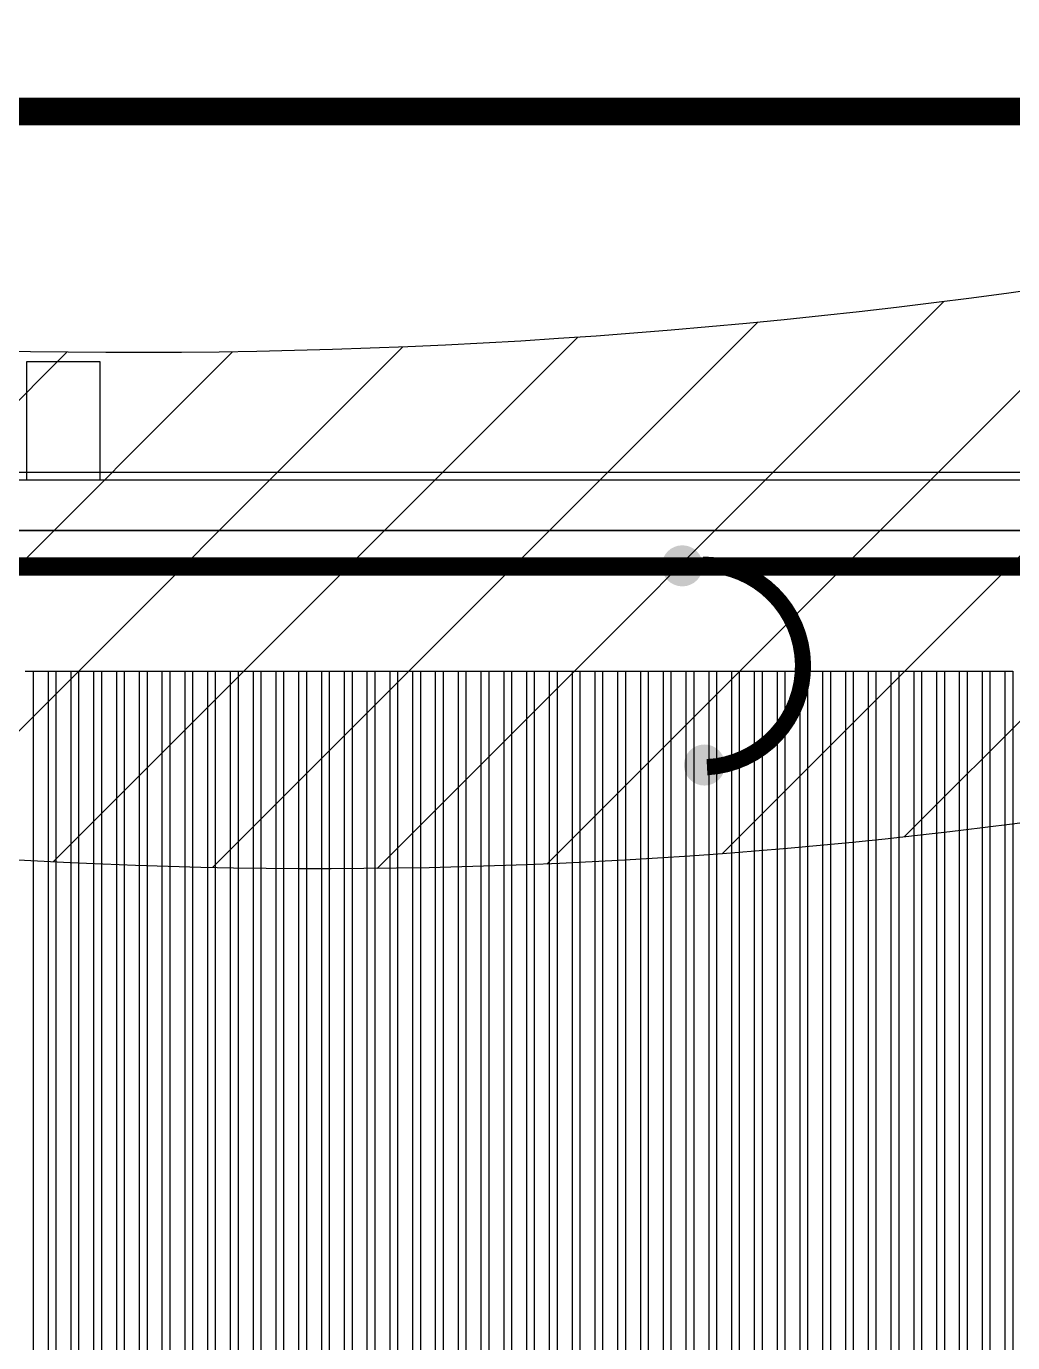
# Model space of a CAD drawing. Header units: millimetres. Extents: x -107267 to 109426, y -98906 to 83910.
# Drawn here: x 18335 to 21015, y -2206 to 1370 of the extents above; entities that cross this region are included whole.
import ezdxf

# ---------------------------------------------------------------- set-up
doc = ezdxf.new("R2010")
doc.units = ezdxf.units.MM
for name, pattern in [('ACAD_ISO10W100', [18, 12, -3, 0, -3]), ('ACAD_ISO12W100', [21, 12, -3, 0, -3, 0, -3]), ('HIDDEN2', [0.1875, 0.125, -0.0625])]:
    doc.linetypes.add(name, pattern=pattern)
for name, color, linetype in [('00 - ZONA DE PROTEÇÃO', 4, 'Continuous'), ('00 - Zona de proteção 2d', 4, 'Continuous'), ('Front View-MISC', 7, 'Continuous'), ('Top (Plan) View-MISC', 7, 'Continuous')]:
    doc.layers.add(name, color=color, linetype=linetype)
for name, color, linetype, lineweight in [('000-M3G-MALHA NOVA', 5, 'ACAD_ISO10W100', 0), ('00_m3g_spda_ater_cabo50', 1, 'Continuous', 9), ('00_SPDA_captacao_novo', 5, 'Continuous', 9)]:
    doc.layers.add(name, color=color, linetype=linetype, lineweight=lineweight)

# ---------------------------------------------------------------- blocks, each defined once
blk = doc.blocks.new('*U331')
at = {"layer": 'Top (Plan) View-MISC', "color": 0, "linetype": 'ByBlock', "lineweight": -2}
for p, q in [((18535.2, 458.1), (18335.2, 458.1)), ((18335.2, 458.1), (18335.2, 138.1)), ((18535.2, 138.1), (18535.2, 458.1))]:
    blk.add_line(p, q, dxfattribs=at)
blk = doc.blocks.new('*U481')
at = {"layer": 'Top (Plan) View-MISC', "color": 0, "linetype": 'ByBlock', "lineweight": -2}
for p, q in [((18353.2, -381.9), (18393.9, -381.9)), ((18415.1, -381.9), (18455.7, -381.9)), ((18477, -381.9), (18517.6, -381.9)), ((18538.9, -381.9), (18579.5, -381.9)), ((18600.8, -381.9), (18641.4, -381.9)), ((18662.7, -381.9), (18703.3, -381.9)), ((18724.6, -381.9), (18765.2, -381.9)), ((18786.5, -381.9), (18827.1, -381.9)), ((18848.3, -381.9), (18889, -381.9)), ((18910.2, -381.9), (18950.9, -381.9)), ((18972.1, -381.9), (19012.8, -381.9)), ((19034, -381.9), (19074.7, -381.9)), ((19095.9, -381.9), (19136.6, -381.9)), ((19157.8, -381.9), (19198.5, -381.9)), ((19219.7, -381.9), (19260.4, -381.9)), ((19281.6, -381.9), (19322.3, -381.9)), ((19343.5, -381.9), (19384.2, -381.9)), ((19405.4, -381.9), (19446.1, -381.9)), ((19467.3, -381.9), (19508, -381.9)), ((19529.2, -381.9), (19569.9, -381.9)), ((19591.1, -381.9), (19631.8, -381.9)), ((19653, -381.9), (19693.7, -381.9)), ((19714.9, -381.9), (19755.6, -381.9)), ((19776.8, -381.9), (19817.5, -381.9)), ((19838.7, -381.9), (19879.4, -381.9)), ((19900.6, -381.9), (19941.3, -381.9)), ((19962.5, -381.9), (20003.2, -381.9)), ((20024.4, -381.9), (20065.1, -381.9)), ((20086.3, -381.9), (20127, -381.9)), ((20148.2, -381.9), (20188.9, -381.9)), ((20210.1, -381.9), (20250.8, -381.9)), ((20272, -381.9), (20312.7, -381.9)), ((20333.9, -381.9), (20374.6, -381.9)), ((20395.8, -381.9), (20436.5, -381.9)), ((20457.7, -381.9), (20498.4, -381.9)), ((20519.6, -381.9), (20560.3, -381.9)), ((20581.5, -381.9), (20622.2, -381.9)), ((20643.4, -381.9), (20684.1, -381.9)), ((20705.3, -381.9), (20746, -381.9)), ((20767.2, -381.9), (20807.9, -381.9)), ((20829.1, -381.9), (20869.8, -381.9)), ((20891, -381.9), (20931.7, -381.9)), ((20952.9, -381.9), (20993.6, -381.9))]:
    blk.add_line(p, q, dxfattribs=at)
blk = doc.blocks.new('*U482')
at = {"layer": 'Top (Plan) View-MISC', "color": 0, "linetype": 'ByBlock', "lineweight": -2}
for p, q in [((-21187.7, 138.1), (23428.9, 138.1)), ((18353.2, -381.9), (18393.9, -381.9)), ((18415.1, -381.9), (18455.7, -381.9)), ((18477, -381.9), (18517.6, -381.9)), ((18538.9, -381.9), (18579.5, -381.9)), ((18600.8, -381.9), (18641.4, -381.9)), ((18662.7, -381.9), (18703.3, -381.9)), ((18724.6, -381.9), (18765.2, -381.9)), ((18786.5, -381.9), (18827.1, -381.9)), ((18848.3, -381.9), (18889, -381.9)), ((18910.2, -381.9), (18950.9, -381.9)), ((18972.1, -381.9), (19012.8, -381.9)), ((19034, -381.9), (19074.7, -381.9)), ((19095.9, -381.9), (19136.6, -381.9)), ((19157.8, -381.9), (19198.5, -381.9)), ((19219.7, -381.9), (19260.4, -381.9)), ((19281.6, -381.9), (19322.3, -381.9)), ((19343.5, -381.9), (19384.2, -381.9)), ((19405.4, -381.9), (19446.1, -381.9)), ((19467.3, -381.9), (19508, -381.9)), ((19529.2, -381.9), (19569.9, -381.9)), ((19591.1, -381.9), (19631.8, -381.9)), ((19653, -381.9), (19693.7, -381.9)), ((19714.9, -381.9), (19755.6, -381.9)), ((19776.8, -381.9), (19817.5, -381.9)), ((19838.7, -381.9), (19879.4, -381.9)), ((19900.6, -381.9), (19941.3, -381.9)), ((19962.5, -381.9), (20003.2, -381.9)), ((20024.4, -381.9), (20065.1, -381.9)), ((20086.3, -381.9), (20127, -381.9)), ((20148.2, -381.9), (20188.9, -381.9)), ((20210.1, -381.9), (20250.8, -381.9)), ((20272, -381.9), (20312.7, -381.9)), ((20333.9, -381.9), (20374.6, -381.9)), ((20395.8, -381.9), (20436.5, -381.9)), ((20457.7, -381.9), (20498.4, -381.9)), ((20519.6, -381.9), (20560.3, -381.9)), ((20581.5, -381.9), (20622.2, -381.9)), ((20643.4, -381.9), (20684.1, -381.9)), ((20705.3, -381.9), (20746, -381.9)), ((20767.2, -381.9), (20807.9, -381.9)), ((20829.1, -381.9), (20869.8, -381.9)), ((20891, -381.9), (20931.7, -381.9)), ((20952.9, -381.9), (20993.6, -381.9))]:
    blk.add_line(p, q, dxfattribs=at)
blk = doc.blocks.new('*U523')
at = {"layer": 'Top (Plan) View-MISC', "color": 0, "linetype": 'ByBlock', "lineweight": -2}
for p, q in [((20993.6, -381.9), (20993.6, -7621.9)), ((20993.6, -381.9), (21014.8, -381.9)), ((21014.8, -381.9), (21014.8, -7621.9))]:
    blk.add_line(p, q, dxfattribs=at)
blk = doc.blocks.new('*U524')
at = {"layer": 'Top (Plan) View-MISC', "color": 0, "linetype": 'ByBlock', "lineweight": -2}
for p, q in [((20931.7, -381.9), (20931.7, -7621.9)), ((20931.7, -381.9), (20952.9, -381.9)), ((20952.9, -381.9), (20952.9, -7621.9))]:
    blk.add_line(p, q, dxfattribs=at)
blk = doc.blocks.new('*U525')
at = {"layer": 'Top (Plan) View-MISC', "color": 0, "linetype": 'ByBlock', "lineweight": -2}
for p, q in [((20869.8, -381.9), (20869.8, -7621.9)), ((20869.8, -381.9), (20891, -381.9)), ((20891, -381.9), (20891, -7621.9))]:
    blk.add_line(p, q, dxfattribs=at)
blk = doc.blocks.new('*U526')
at = {"layer": 'Top (Plan) View-MISC', "color": 0, "linetype": 'ByBlock', "lineweight": -2}
for p, q in [((20807.9, -381.9), (20807.9, -7621.9)), ((20807.9, -381.9), (20829.1, -381.9)), ((20829.1, -381.9), (20829.1, -7621.9))]:
    blk.add_line(p, q, dxfattribs=at)
blk = doc.blocks.new('*U527')
at = {"layer": 'Top (Plan) View-MISC', "color": 0, "linetype": 'ByBlock', "lineweight": -2}
for p, q in [((20746, -381.9), (20746, -7621.9)), ((20746, -381.9), (20767.2, -381.9)), ((20767.2, -381.9), (20767.2, -7621.9))]:
    blk.add_line(p, q, dxfattribs=at)
blk = doc.blocks.new('*U528')
at = {"layer": 'Top (Plan) View-MISC', "color": 0, "linetype": 'ByBlock', "lineweight": -2}
for p, q in [((20684.1, -381.9), (20684.1, -7621.9)), ((20684.1, -381.9), (20705.3, -381.9)), ((20705.3, -381.9), (20705.3, -7621.9))]:
    blk.add_line(p, q, dxfattribs=at)
blk = doc.blocks.new('*U529')
at = {"layer": 'Top (Plan) View-MISC', "color": 0, "linetype": 'ByBlock', "lineweight": -2}
for p, q in [((20622.2, -381.9), (20622.2, -7621.9)), ((20622.2, -381.9), (20643.4, -381.9)), ((20643.4, -381.9), (20643.4, -7621.9))]:
    blk.add_line(p, q, dxfattribs=at)
blk = doc.blocks.new('*U530')
at = {"layer": 'Top (Plan) View-MISC', "color": 0, "linetype": 'ByBlock', "lineweight": -2}
for p, q in [((20560.3, -381.9), (20560.3, -7621.9)), ((20560.3, -381.9), (20581.5, -381.9)), ((20581.5, -381.9), (20581.5, -7621.9))]:
    blk.add_line(p, q, dxfattribs=at)
blk = doc.blocks.new('*U531')
at = {"layer": 'Top (Plan) View-MISC', "color": 0, "linetype": 'ByBlock', "lineweight": -2}
for p, q in [((20498.4, -381.9), (20498.4, -7621.9)), ((20498.4, -381.9), (20519.6, -381.9)), ((20519.6, -381.9), (20519.6, -7621.9))]:
    blk.add_line(p, q, dxfattribs=at)
blk = doc.blocks.new('*U532')
at = {"layer": 'Top (Plan) View-MISC', "color": 0, "linetype": 'ByBlock', "lineweight": -2}
for p, q in [((20436.5, -381.9), (20436.5, -7621.9)), ((20436.5, -381.9), (20457.7, -381.9)), ((20457.7, -381.9), (20457.7, -7621.9))]:
    blk.add_line(p, q, dxfattribs=at)
blk = doc.blocks.new('*U533')
at = {"layer": 'Top (Plan) View-MISC', "color": 0, "linetype": 'ByBlock', "lineweight": -2}
for p, q in [((20374.6, -381.9), (20374.6, -7621.9)), ((20374.6, -381.9), (20395.8, -381.9)), ((20395.8, -381.9), (20395.8, -7621.9))]:
    blk.add_line(p, q, dxfattribs=at)
blk = doc.blocks.new('*U534')
at = {"layer": 'Top (Plan) View-MISC', "color": 0, "linetype": 'ByBlock', "lineweight": -2}
for p, q in [((20312.7, -381.9), (20312.7, -7621.9)), ((20312.7, -381.9), (20333.9, -381.9)), ((20333.9, -381.9), (20333.9, -7621.9))]:
    blk.add_line(p, q, dxfattribs=at)
blk = doc.blocks.new('*U535')
at = {"layer": 'Top (Plan) View-MISC', "color": 0, "linetype": 'ByBlock', "lineweight": -2}
for p, q in [((20250.8, -381.9), (20250.8, -7621.9)), ((20250.8, -381.9), (20272, -381.9)), ((20272, -381.9), (20272, -7621.9))]:
    blk.add_line(p, q, dxfattribs=at)
blk = doc.blocks.new('*U536')
at = {"layer": 'Top (Plan) View-MISC', "color": 0, "linetype": 'ByBlock', "lineweight": -2}
for p, q in [((20188.9, -381.9), (20188.9, -7621.9)), ((20188.9, -381.9), (20210.1, -381.9)), ((20210.1, -381.9), (20210.1, -7621.9))]:
    blk.add_line(p, q, dxfattribs=at)
blk = doc.blocks.new('*U537')
at = {"layer": 'Top (Plan) View-MISC', "color": 0, "linetype": 'ByBlock', "lineweight": -2}
for p, q in [((20127, -381.9), (20127, -7621.9)), ((20127, -381.9), (20148.2, -381.9)), ((20148.2, -381.9), (20148.2, -7621.9))]:
    blk.add_line(p, q, dxfattribs=at)
blk = doc.blocks.new('*U538')
at = {"layer": 'Top (Plan) View-MISC', "color": 0, "linetype": 'ByBlock', "lineweight": -2}
for p, q in [((20065.1, -381.9), (20065.1, -7621.9)), ((20065.1, -381.9), (20086.3, -381.9)), ((20086.3, -381.9), (20086.3, -7621.9))]:
    blk.add_line(p, q, dxfattribs=at)
blk = doc.blocks.new('*U539')
at = {"layer": 'Top (Plan) View-MISC', "color": 0, "linetype": 'ByBlock', "lineweight": -2}
for p, q in [((20003.2, -381.9), (20003.2, -7621.9)), ((20003.2, -381.9), (20024.4, -381.9)), ((20024.4, -381.9), (20024.4, -7621.9))]:
    blk.add_line(p, q, dxfattribs=at)
blk = doc.blocks.new('*U540')
at = {"layer": 'Top (Plan) View-MISC', "color": 0, "linetype": 'ByBlock', "lineweight": -2}
for p, q in [((19941.3, -381.9), (19941.3, -7621.9)), ((19941.3, -381.9), (19962.5, -381.9)), ((19962.5, -381.9), (19962.5, -7621.9))]:
    blk.add_line(p, q, dxfattribs=at)
blk = doc.blocks.new('*U541')
at = {"layer": 'Top (Plan) View-MISC', "color": 0, "linetype": 'ByBlock', "lineweight": -2}
for p, q in [((19879.4, -381.9), (19879.4, -7621.9)), ((19879.4, -381.9), (19900.6, -381.9)), ((19900.6, -381.9), (19900.6, -7621.9))]:
    blk.add_line(p, q, dxfattribs=at)
blk = doc.blocks.new('*U542')
at = {"layer": 'Top (Plan) View-MISC', "color": 0, "linetype": 'ByBlock', "lineweight": -2}
for p, q in [((19817.5, -381.9), (19817.5, -7621.9)), ((19817.5, -381.9), (19838.7, -381.9)), ((19838.7, -381.9), (19838.7, -7621.9))]:
    blk.add_line(p, q, dxfattribs=at)
blk = doc.blocks.new('*U543')
at = {"layer": 'Top (Plan) View-MISC', "color": 0, "linetype": 'ByBlock', "lineweight": -2}
for p, q in [((19755.6, -381.9), (19755.6, -7621.9)), ((19755.6, -381.9), (19776.8, -381.9)), ((19776.8, -381.9), (19776.8, -7621.9))]:
    blk.add_line(p, q, dxfattribs=at)
blk = doc.blocks.new('*U544')
at = {"layer": 'Top (Plan) View-MISC', "color": 0, "linetype": 'ByBlock', "lineweight": -2}
for p, q in [((19693.7, -381.9), (19693.7, -7621.9)), ((19693.7, -381.9), (19714.9, -381.9)), ((19714.9, -381.9), (19714.9, -7621.9))]:
    blk.add_line(p, q, dxfattribs=at)
blk = doc.blocks.new('*U545')
at = {"layer": 'Top (Plan) View-MISC', "color": 0, "linetype": 'ByBlock', "lineweight": -2}
for p, q in [((19631.8, -381.9), (19631.8, -7621.9)), ((19631.8, -381.9), (19653, -381.9)), ((19653, -381.9), (19653, -7621.9))]:
    blk.add_line(p, q, dxfattribs=at)
blk = doc.blocks.new('*U546')
at = {"layer": 'Top (Plan) View-MISC', "color": 0, "linetype": 'ByBlock', "lineweight": -2}
for p, q in [((19569.9, -381.9), (19569.9, -7621.9)), ((19569.9, -381.9), (19591.1, -381.9)), ((19591.1, -381.9), (19591.1, -7621.9))]:
    blk.add_line(p, q, dxfattribs=at)
blk = doc.blocks.new('*U547')
at = {"layer": 'Top (Plan) View-MISC', "color": 0, "linetype": 'ByBlock', "lineweight": -2}
for p, q in [((19508, -381.9), (19508, -7621.9)), ((19508, -381.9), (19529.2, -381.9)), ((19529.2, -381.9), (19529.2, -7621.9))]:
    blk.add_line(p, q, dxfattribs=at)
blk = doc.blocks.new('*U548')
at = {"layer": 'Top (Plan) View-MISC', "color": 0, "linetype": 'ByBlock', "lineweight": -2}
for p, q in [((19446.1, -381.9), (19446.1, -7621.9)), ((19446.1, -381.9), (19467.3, -381.9)), ((19467.3, -381.9), (19467.3, -7621.9))]:
    blk.add_line(p, q, dxfattribs=at)
blk = doc.blocks.new('*U549')
at = {"layer": 'Top (Plan) View-MISC', "color": 0, "linetype": 'ByBlock', "lineweight": -2}
for p, q in [((19384.2, -381.9), (19384.2, -7621.9)), ((19384.2, -381.9), (19405.4, -381.9)), ((19405.4, -381.9), (19405.4, -7621.9))]:
    blk.add_line(p, q, dxfattribs=at)
blk = doc.blocks.new('*U550')
at = {"layer": 'Top (Plan) View-MISC', "color": 0, "linetype": 'ByBlock', "lineweight": -2}
for p, q in [((19322.3, -381.9), (19322.3, -7621.9)), ((19322.3, -381.9), (19343.5, -381.9)), ((19343.5, -381.9), (19343.5, -7621.9))]:
    blk.add_line(p, q, dxfattribs=at)
blk = doc.blocks.new('*U551')
at = {"layer": 'Top (Plan) View-MISC', "color": 0, "linetype": 'ByBlock', "lineweight": -2}
for p, q in [((19260.4, -381.9), (19260.4, -7621.9)), ((19260.4, -381.9), (19281.6, -381.9)), ((19281.6, -381.9), (19281.6, -7621.9))]:
    blk.add_line(p, q, dxfattribs=at)
blk = doc.blocks.new('*U552')
at = {"layer": 'Top (Plan) View-MISC', "color": 0, "linetype": 'ByBlock', "lineweight": -2}
for p, q in [((19198.5, -381.9), (19198.5, -7621.9)), ((19198.5, -381.9), (19219.7, -381.9)), ((19219.7, -381.9), (19219.7, -7621.9))]:
    blk.add_line(p, q, dxfattribs=at)
blk = doc.blocks.new('*U553')
at = {"layer": 'Top (Plan) View-MISC', "color": 0, "linetype": 'ByBlock', "lineweight": -2}
for p, q in [((19136.6, -381.9), (19136.6, -7621.9)), ((19136.6, -381.9), (19157.8, -381.9)), ((19157.8, -381.9), (19157.8, -7621.9))]:
    blk.add_line(p, q, dxfattribs=at)
blk = doc.blocks.new('*U554')
at = {"layer": 'Top (Plan) View-MISC', "color": 0, "linetype": 'ByBlock', "lineweight": -2}
for p, q in [((19074.7, -381.9), (19074.7, -7621.9)), ((19074.7, -381.9), (19095.9, -381.9)), ((19095.9, -381.9), (19095.9, -7621.9))]:
    blk.add_line(p, q, dxfattribs=at)
blk = doc.blocks.new('*U555')
at = {"layer": 'Top (Plan) View-MISC', "color": 0, "linetype": 'ByBlock', "lineweight": -2}
for p, q in [((19012.8, -381.9), (19012.8, -7621.9)), ((19012.8, -381.9), (19034, -381.9)), ((19034, -381.9), (19034, -7621.9))]:
    blk.add_line(p, q, dxfattribs=at)
blk = doc.blocks.new('*U556')
at = {"layer": 'Top (Plan) View-MISC', "color": 0, "linetype": 'ByBlock', "lineweight": -2}
for p, q in [((18950.9, -381.9), (18950.9, -7621.9)), ((18950.9, -381.9), (18972.1, -381.9)), ((18972.1, -381.9), (18972.1, -7621.9))]:
    blk.add_line(p, q, dxfattribs=at)
blk = doc.blocks.new('*U557')
at = {"layer": 'Top (Plan) View-MISC', "color": 0, "linetype": 'ByBlock', "lineweight": -2}
for p, q in [((18889, -381.9), (18889, -7621.9)), ((18889, -381.9), (18910.2, -381.9)), ((18910.2, -381.9), (18910.2, -7621.9))]:
    blk.add_line(p, q, dxfattribs=at)
blk = doc.blocks.new('*U558')
at = {"layer": 'Top (Plan) View-MISC', "color": 0, "linetype": 'ByBlock', "lineweight": -2}
for p, q in [((18827.1, -381.9), (18827.1, -7621.9)), ((18827.1, -381.9), (18848.3, -381.9)), ((18848.3, -381.9), (18848.3, -7621.9))]:
    blk.add_line(p, q, dxfattribs=at)
blk = doc.blocks.new('*U559')
at = {"layer": 'Top (Plan) View-MISC', "color": 0, "linetype": 'ByBlock', "lineweight": -2}
for p, q in [((18765.2, -381.9), (18765.2, -7621.9)), ((18765.2, -381.9), (18786.5, -381.9)), ((18786.5, -381.9), (18786.5, -7621.9))]:
    blk.add_line(p, q, dxfattribs=at)
blk = doc.blocks.new('*U560')
at = {"layer": 'Top (Plan) View-MISC', "color": 0, "linetype": 'ByBlock', "lineweight": -2}
for p, q in [((18703.3, -381.9), (18703.3, -7621.9)), ((18703.3, -381.9), (18724.6, -381.9)), ((18724.6, -381.9), (18724.6, -7621.9))]:
    blk.add_line(p, q, dxfattribs=at)
blk = doc.blocks.new('*U561')
at = {"layer": 'Top (Plan) View-MISC', "color": 0, "linetype": 'ByBlock', "lineweight": -2}
for p, q in [((18641.4, -381.9), (18641.4, -7621.9)), ((18641.4, -381.9), (18662.7, -381.9)), ((18662.7, -381.9), (18662.7, -7621.9))]:
    blk.add_line(p, q, dxfattribs=at)
blk = doc.blocks.new('*U562')
at = {"layer": 'Top (Plan) View-MISC', "color": 0, "linetype": 'ByBlock', "lineweight": -2}
for p, q in [((18579.5, -381.9), (18579.5, -7621.9)), ((18579.5, -381.9), (18600.8, -381.9)), ((18600.8, -381.9), (18600.8, -7621.9))]:
    blk.add_line(p, q, dxfattribs=at)
blk = doc.blocks.new('*U563')
at = {"layer": 'Top (Plan) View-MISC', "color": 0, "linetype": 'ByBlock', "lineweight": -2}
for p, q in [((18517.6, -381.9), (18517.6, -7621.9)), ((18517.6, -381.9), (18538.9, -381.9)), ((18538.9, -381.9), (18538.9, -7621.9))]:
    blk.add_line(p, q, dxfattribs=at)
blk = doc.blocks.new('*U564')
at = {"layer": 'Top (Plan) View-MISC', "color": 0, "linetype": 'ByBlock', "lineweight": -2}
for p, q in [((18455.7, -381.9), (18455.7, -7621.9)), ((18455.7, -381.9), (18477, -381.9)), ((18477, -381.9), (18477, -7621.9))]:
    blk.add_line(p, q, dxfattribs=at)
blk = doc.blocks.new('*U565')
at = {"layer": 'Top (Plan) View-MISC', "color": 0, "linetype": 'ByBlock', "lineweight": -2}
for p, q in [((18393.9, -381.9), (18393.9, -7621.9)), ((18393.9, -381.9), (18415.1, -381.9)), ((18415.1, -381.9), (18415.1, -7621.9))]:
    blk.add_line(p, q, dxfattribs=at)
blk = doc.blocks.new('*U566')
at = {"layer": 'Top (Plan) View-MISC', "color": 0, "linetype": 'ByBlock', "lineweight": -2}
for p, q in [((18332, -381.9), (18353.2, -381.9)), ((18353.2, -381.9), (18353.2, -7621.9))]:
    blk.add_line(p, q, dxfattribs=at)
blk = doc.blocks.new('*U1067')
at = {"layer": 'Top (Plan) View-MISC', "color": 0, "linetype": 'ByBlock', "lineweight": -2}
blk.add_line((23207.9, 158.1), (-17567.7, 158.1), dxfattribs=at)
blk = doc.blocks.new('*U1211')
at = {"layer": 'Front View-MISC', "color": 0, "linetype": 'ByBlock', "lineweight": -2}
for p, q in [((18335.5, 0, 3450), (18535.5, 0, 3450)), ((18335.5, 0), (18335.5, 0, 3450)), ((18535.5, 0), (18535.5, 0, 3450))]:
    blk.add_line(p, q, dxfattribs=at)
blk = doc.blocks.new('*U1213')
at = {"layer": 'Front View-MISC', "color": 0, "linetype": 'ByBlock', "lineweight": -2}
for p, q in [((22834.4, 0, 1272), (18536, 0, 1272)), ((18536, 0, 1272), (18536, 0, 3172)), ((18536, 0, 3172), (22834.4, 0, 3172))]:
    blk.add_line(p, q, dxfattribs=at)
blk = doc.blocks.new('*U1222')
at = {"layer": 'Front View-MISC', "color": 0, "linetype": 'ByBlock', "lineweight": -2}
for p, q in [((-13407.5, 0, 3450), (23648.9, 0, 3450)), ((-13407.5, 0, 4300), (23648.9, 0, 4300))]:
    blk.add_line(p, q, dxfattribs=at)
blk = doc.blocks.new('*U1223')
at = {"layer": 'Front View-MISC', "color": 0, "linetype": 'ByBlock', "lineweight": -2}
for p, q in [((26316.1, 0), (9550.4, 0)), ((26316.1, 0, -100), (9550.4, 0, -100))]:
    blk.add_line(p, q, dxfattribs=at)
blk = doc.blocks.new('*U1262')
at = {"layer": 'Front View-MISC', "color": 0, "linetype": 'ByBlock', "lineweight": -2}
for p, q in [((14036, 0, 1322), (14106, 0, 1322)), ((14036, 0, 3172), (14036, 0, 1322)), ((18335.5, 0, 3172), (14036, 0, 3172)), ((14106, 0, 2237), (15021, 0, 2237)), ((14106, 0, 2237), (14106, 0, 3102)), ((14106, 0, 3102), (15021, 0, 3102)), ((14106, 0, 1322), (14106, 0, 2187)), ((15021, 0, 2187), (14106, 0, 2187)), ((15021, 0, 1322), (15071, 0, 1322)), ((15021, 0, 1322), (15021, 0, 2187)), ((15021, 0, 2237), (15021, 0, 3102)), ((15071, 0, 2237), (16161, 0, 2237)), ((15071, 0, 3102), (15071, 0, 2237)), ((15071, 0, 3102), (16161, 0, 3102)), ((15071, 0, 2187), (15071, 0, 1322)), ((17301, 0, 2187), (15071, 0, 2187)), ((16161, 0, 2237), (16161, 0, 3102)), ((16211, 0, 2237), (17301, 0, 2237)), ((16211, 0, 3102), (16211, 0, 2237)), ((16211, 0, 3102), (17301, 0, 3102)), ((17301, 0, 1322), (17351, 0, 1322)), ((17301, 0, 1322), (17301, 0, 2187)), ((17301, 0, 2237), (17301, 0, 3102)), ((17351, 0, 2187), (17351, 0, 1322)), ((18266, 0, 2187), (17351, 0, 2187)), ((17351, 0, 3102), (17351, 0, 2237)), ((17351, 0, 3102), (18266, 0, 3102)), ((17351, 0, 2237), (18266, 0, 2237)), ((18266, 0, 1322), (18335.5, 0, 1322)), ((18266, 0, 2187), (18266, 0, 1322)), ((18266, 0, 3102), (18266, 0, 2237))]:
    blk.add_line(p, q, dxfattribs=at)
blk = doc.blocks.new('*U1265')
at = {"layer": 'Front View-MISC', "color": 0, "linetype": 'ByBlock', "lineweight": -2}
for p, q in [((18536, 0, 1322), (18606, 0, 1322)), ((18536, 0, 3172), (18536, 0, 1322)), ((22836, 0, 3172), (18536, 0, 3172)), ((18606, 0, 2237), (19521, 0, 2237)), ((18606, 0, 2237), (18606, 0, 3102)), ((18606, 0, 3102), (19521, 0, 3102)), ((18606, 0, 1322), (18606, 0, 2187)), ((19521, 0, 2187), (18606, 0, 2187)), ((19521, 0, 1322), (19571, 0, 1322)), ((19521, 0, 1322), (19521, 0, 2187)), ((19521, 0, 2237), (19521, 0, 3102)), ((19571, 0, 2237), (20661, 0, 2237)), ((19571, 0, 3102), (19571, 0, 2237)), ((19571, 0, 3102), (20661, 0, 3102)), ((19571, 0, 2187), (19571, 0, 1322)), ((21801, 0, 2187), (19571, 0, 2187)), ((20661, 0, 2237), (20661, 0, 3102)), ((20711, 0, 2237), (21801, 0, 2237)), ((20711, 0, 3102), (20711, 0, 2237)), ((20711, 0, 3102), (21801, 0, 3102)), ((21801, 0, 1322), (21851, 0, 1322)), ((21801, 0, 1322), (21801, 0, 2187)), ((21801, 0, 2237), (21801, 0, 3102)), ((21851, 0, 2187), (21851, 0, 1322)), ((22766, 0, 2187), (21851, 0, 2187)), ((21851, 0, 3102), (21851, 0, 2237)), ((21851, 0, 3102), (22766, 0, 3102)), ((21851, 0, 2237), (22766, 0, 2237)), ((22766, 0, 1322), (22836, 0, 1322)), ((22766, 0, 2187), (22766, 0, 1322)), ((22766, 0, 3102), (22766, 0, 2237)), ((22836, 0, 1322), (22836, 0, 3172))]:
    blk.add_line(p, q, dxfattribs=at)
blk = doc.blocks.new('*U1266')
at = {"layer": 'Front View-MISC', "color": 0, "linetype": 'ByBlock', "lineweight": -2}
for p, q in [((22834.4, 0, 1272), (18535.5, 0, 1272)), ((18535.5, 0, 1322), (22834.4, 0, 1322)), ((22834.4, 0, 1322), (22834.4, 0, 1272))]:
    blk.add_line(p, q, dxfattribs=at)
blk = doc.blocks.new('*U1267')
at = {"layer": 'Front View-MISC', "color": 0, "linetype": 'ByBlock', "lineweight": -2}
for p, q in [((20661, 0, 1322), (20661, 0, 2237)), ((20711, 0, 1322), (20661, 0, 1322)), ((20661, 0, 2237), (20711, 0, 2237)), ((20711, 0, 2237), (20711, 0, 1322))]:
    blk.add_line(p, q, dxfattribs=at)
blk = doc.blocks.new('*U1292')
at = {"layer": 'Front View-MISC', "color": 0, "linetype": 'ByBlock', "lineweight": -2}
blk.add_line((19696, 0, 1322), (19696, 0, 2187), dxfattribs=at)
blk = doc.blocks.new('*U1306')
at = {"layer": 'Front View-MISC', "color": 0, "linetype": 'ByBlock', "lineweight": -2}
for p, q in [((18353.2, 0, 5158), (18393.9, 0, 5158)), ((18415.1, 0, 5158), (18455.7, 0, 5158)), ((18477, 0, 5158), (18517.6, 0, 5158)), ((18538.9, 0, 5158), (18579.5, 0, 5158)), ((18600.8, 0, 5158), (18641.4, 0, 5158)), ((18662.7, 0, 5158), (18703.3, 0, 5158)), ((18724.6, 0, 5158), (18765.2, 0, 5158)), ((18786.5, 0, 5158), (18827.1, 0, 5158)), ((18848.3, 0, 5158), (18889, 0, 5158)), ((18910.2, 0, 5158), (18950.9, 0, 5158)), ((18972.1, 0, 5158), (19012.8, 0, 5158)), ((19034, 0, 5158), (19074.7, 0, 5158)), ((19095.9, 0, 5158), (19136.6, 0, 5158)), ((19157.8, 0, 5158), (19198.5, 0, 5158)), ((19219.7, 0, 5158), (19260.4, 0, 5158)), ((19281.6, 0, 5158), (19322.3, 0, 5158)), ((19343.5, 0, 5158), (19384.2, 0, 5158)), ((19405.4, 0, 5158), (19446.1, 0, 5158)), ((19467.3, 0, 5158), (19508, 0, 5158)), ((19529.2, 0, 5158), (19569.9, 0, 5158)), ((19591.1, 0, 5158), (19631.8, 0, 5158)), ((19653, 0, 5158), (19693.7, 0, 5158)), ((19714.9, 0, 5158), (19755.6, 0, 5158)), ((19776.8, 0, 5158), (19817.5, 0, 5158)), ((19838.7, 0, 5158), (19879.4, 0, 5158)), ((19900.6, 0, 5158), (19941.3, 0, 5158)), ((19962.5, 0, 5158), (20003.2, 0, 5158)), ((20024.4, 0, 5158), (20065.1, 0, 5158)), ((20086.3, 0, 5158), (20127, 0, 5158)), ((20148.2, 0, 5158), (20188.9, 0, 5158)), ((20210.1, 0, 5158), (20250.8, 0, 5158)), ((20272, 0, 5158), (20312.7, 0, 5158)), ((20333.9, 0, 5158), (20374.6, 0, 5158)), ((20395.8, 0, 5158), (20436.5, 0, 5158)), ((20457.7, 0, 5158), (20498.4, 0, 5158)), ((20519.6, 0, 5158), (20560.3, 0, 5158)), ((20581.5, 0, 5158), (20622.2, 0, 5158)), ((20643.4, 0, 5158), (20684.1, 0, 5158)), ((20705.3, 0, 5158), (20746, 0, 5158)), ((20767.2, 0, 5158), (20807.9, 0, 5158)), ((20829.1, 0, 5158), (20869.8, 0, 5158)), ((20891, 0, 5158), (20931.7, 0, 5158)), ((20952.9, 0, 5158), (20993.6, 0, 5158))]:
    blk.add_line(p, q, dxfattribs=at)
blk = doc.blocks.new('*U1348')
at = {"layer": 'Front View-MISC', "color": 0, "linetype": 'ByBlock', "lineweight": -2}
for p, q in [((20993.6, 0, 5166.4), (20993.6, 0, 4300)), ((20993.6, 0, 5166.4), (21014.8, 0, 5166.4)), ((21014.8, 0, 5166.4), (21014.8, 0, 4300))]:
    blk.add_line(p, q, dxfattribs=at)
blk = doc.blocks.new('*U1349')
at = {"layer": 'Front View-MISC', "color": 0, "linetype": 'ByBlock', "lineweight": -2}
for p, q in [((20931.7, 0, 5166.4), (20931.7, 0, 4300)), ((20931.7, 0, 5166.4), (20952.9, 0, 5166.4)), ((20952.9, 0, 5166.4), (20952.9, 0, 4300))]:
    blk.add_line(p, q, dxfattribs=at)
blk = doc.blocks.new('*U1350')
at = {"layer": 'Front View-MISC', "color": 0, "linetype": 'ByBlock', "lineweight": -2}
for p, q in [((20869.8, 0, 5166.4), (20869.8, 0, 4300)), ((20869.8, 0, 5166.4), (20891, 0, 5166.4)), ((20891, 0, 5166.4), (20891, 0, 4300))]:
    blk.add_line(p, q, dxfattribs=at)
blk = doc.blocks.new('*U1351')
at = {"layer": 'Front View-MISC', "color": 0, "linetype": 'ByBlock', "lineweight": -2}
for p, q in [((20807.9, 0, 5166.4), (20807.9, 0, 4300)), ((20807.9, 0, 5166.4), (20829.1, 0, 5166.4)), ((20829.1, 0, 5166.4), (20829.1, 0, 4300))]:
    blk.add_line(p, q, dxfattribs=at)
blk = doc.blocks.new('*U1352')
at = {"layer": 'Front View-MISC', "color": 0, "linetype": 'ByBlock', "lineweight": -2}
for p, q in [((20746, 0, 5166.4), (20746, 0, 4300)), ((20746, 0, 5166.4), (20767.2, 0, 5166.4)), ((20767.2, 0, 5166.4), (20767.2, 0, 4300))]:
    blk.add_line(p, q, dxfattribs=at)
blk = doc.blocks.new('*U1353')
at = {"layer": 'Front View-MISC', "color": 0, "linetype": 'ByBlock', "lineweight": -2}
for p, q in [((20684.1, 0, 5166.4), (20684.1, 0, 4300)), ((20684.1, 0, 5166.4), (20705.3, 0, 5166.4)), ((20705.3, 0, 5166.4), (20705.3, 0, 4300))]:
    blk.add_line(p, q, dxfattribs=at)
blk = doc.blocks.new('*U1354')
at = {"layer": 'Front View-MISC', "color": 0, "linetype": 'ByBlock', "lineweight": -2}
for p, q in [((20622.2, 0, 5166.4), (20622.2, 0, 4300)), ((20622.2, 0, 5166.4), (20643.4, 0, 5166.4)), ((20643.4, 0, 5166.4), (20643.4, 0, 4300))]:
    blk.add_line(p, q, dxfattribs=at)
blk = doc.blocks.new('*U1355')
at = {"layer": 'Front View-MISC', "color": 0, "linetype": 'ByBlock', "lineweight": -2}
for p, q in [((20560.3, 0, 5166.4), (20560.3, 0, 4300)), ((20560.3, 0, 5166.4), (20581.5, 0, 5166.4)), ((20581.5, 0, 5166.4), (20581.5, 0, 4300))]:
    blk.add_line(p, q, dxfattribs=at)
blk = doc.blocks.new('*U1356')
at = {"layer": 'Front View-MISC', "color": 0, "linetype": 'ByBlock', "lineweight": -2}
for p, q in [((20498.4, 0, 5166.4), (20498.4, 0, 4300)), ((20498.4, 0, 5166.4), (20519.6, 0, 5166.4)), ((20519.6, 0, 5166.4), (20519.6, 0, 4300))]:
    blk.add_line(p, q, dxfattribs=at)
blk = doc.blocks.new('*U1357')
at = {"layer": 'Front View-MISC', "color": 0, "linetype": 'ByBlock', "lineweight": -2}
for p, q in [((20436.5, 0, 5166.4), (20436.5, 0, 4300)), ((20436.5, 0, 5166.4), (20457.7, 0, 5166.4)), ((20457.7, 0, 5166.4), (20457.7, 0, 4300))]:
    blk.add_line(p, q, dxfattribs=at)
blk = doc.blocks.new('*U1358')
at = {"layer": 'Front View-MISC', "color": 0, "linetype": 'ByBlock', "lineweight": -2}
for p, q in [((20374.6, 0, 5166.4), (20374.6, 0, 4300)), ((20374.6, 0, 5166.4), (20395.8, 0, 5166.4)), ((20395.8, 0, 5166.4), (20395.8, 0, 4300))]:
    blk.add_line(p, q, dxfattribs=at)
blk = doc.blocks.new('*U1359')
at = {"layer": 'Front View-MISC', "color": 0, "linetype": 'ByBlock', "lineweight": -2}
for p, q in [((20312.7, 0, 5166.4), (20312.7, 0, 4300)), ((20312.7, 0, 5166.4), (20333.9, 0, 5166.4)), ((20333.9, 0, 5166.4), (20333.9, 0, 4300))]:
    blk.add_line(p, q, dxfattribs=at)
blk = doc.blocks.new('*U1360')
at = {"layer": 'Front View-MISC', "color": 0, "linetype": 'ByBlock', "lineweight": -2}
for p, q in [((20250.8, 0, 5166.4), (20250.8, 0, 4300)), ((20250.8, 0, 5166.4), (20272, 0, 5166.4)), ((20272, 0, 5166.4), (20272, 0, 4300))]:
    blk.add_line(p, q, dxfattribs=at)
blk = doc.blocks.new('*U1361')
at = {"layer": 'Front View-MISC', "color": 0, "linetype": 'ByBlock', "lineweight": -2}
for p, q in [((20188.9, 0, 5166.4), (20188.9, 0, 4300)), ((20188.9, 0, 5166.4), (20210.1, 0, 5166.4)), ((20210.1, 0, 5166.4), (20210.1, 0, 4300))]:
    blk.add_line(p, q, dxfattribs=at)
blk = doc.blocks.new('*U1362')
at = {"layer": 'Front View-MISC', "color": 0, "linetype": 'ByBlock', "lineweight": -2}
for p, q in [((20127, 0, 5166.4), (20127, 0, 4300)), ((20127, 0, 5166.4), (20148.2, 0, 5166.4)), ((20148.2, 0, 5166.4), (20148.2, 0, 4300))]:
    blk.add_line(p, q, dxfattribs=at)
blk = doc.blocks.new('*U1363')
at = {"layer": 'Front View-MISC', "color": 0, "linetype": 'ByBlock', "lineweight": -2}
for p, q in [((20065.1, 0, 5166.4), (20065.1, 0, 4300)), ((20065.1, 0, 5166.4), (20086.3, 0, 5166.4)), ((20086.3, 0, 5166.4), (20086.3, 0, 4300))]:
    blk.add_line(p, q, dxfattribs=at)
blk = doc.blocks.new('*U1364')
at = {"layer": 'Front View-MISC', "color": 0, "linetype": 'ByBlock', "lineweight": -2}
for p, q in [((20003.2, 0, 5166.4), (20003.2, 0, 4300)), ((20003.2, 0, 5166.4), (20024.4, 0, 5166.4)), ((20024.4, 0, 5166.4), (20024.4, 0, 4300))]:
    blk.add_line(p, q, dxfattribs=at)
blk = doc.blocks.new('*U1365')
at = {"layer": 'Front View-MISC', "color": 0, "linetype": 'ByBlock', "lineweight": -2}
for p, q in [((19941.3, 0, 5166.4), (19941.3, 0, 4300)), ((19941.3, 0, 5166.4), (19962.5, 0, 5166.4)), ((19962.5, 0, 5166.4), (19962.5, 0, 4300))]:
    blk.add_line(p, q, dxfattribs=at)
blk = doc.blocks.new('*U1366')
at = {"layer": 'Front View-MISC', "color": 0, "linetype": 'ByBlock', "lineweight": -2}
for p, q in [((19879.4, 0, 5166.4), (19879.4, 0, 4300)), ((19879.4, 0, 5166.4), (19900.6, 0, 5166.4)), ((19900.6, 0, 5166.4), (19900.6, 0, 4300))]:
    blk.add_line(p, q, dxfattribs=at)
blk = doc.blocks.new('*U1367')
at = {"layer": 'Front View-MISC', "color": 0, "linetype": 'ByBlock', "lineweight": -2}
for p, q in [((19817.5, 0, 5166.4), (19817.5, 0, 4300)), ((19817.5, 0, 5166.4), (19838.7, 0, 5166.4)), ((19838.7, 0, 5166.4), (19838.7, 0, 4300))]:
    blk.add_line(p, q, dxfattribs=at)
blk = doc.blocks.new('*U1368')
at = {"layer": 'Front View-MISC', "color": 0, "linetype": 'ByBlock', "lineweight": -2}
for p, q in [((19755.6, 0, 5166.4), (19755.6, 0, 4300)), ((19755.6, 0, 5166.4), (19776.8, 0, 5166.4)), ((19776.8, 0, 5166.4), (19776.8, 0, 4300))]:
    blk.add_line(p, q, dxfattribs=at)
blk = doc.blocks.new('*U1369')
at = {"layer": 'Front View-MISC', "color": 0, "linetype": 'ByBlock', "lineweight": -2}
for p, q in [((19693.7, 0, 5166.4), (19693.7, 0, 4300)), ((19693.7, 0, 5166.4), (19714.9, 0, 5166.4)), ((19714.9, 0, 5166.4), (19714.9, 0, 4300))]:
    blk.add_line(p, q, dxfattribs=at)
blk = doc.blocks.new('*U1370')
at = {"layer": 'Front View-MISC', "color": 0, "linetype": 'ByBlock', "lineweight": -2}
for p, q in [((19631.8, 0, 5166.4), (19631.8, 0, 4300)), ((19631.8, 0, 5166.4), (19653, 0, 5166.4)), ((19653, 0, 5166.4), (19653, 0, 4300))]:
    blk.add_line(p, q, dxfattribs=at)
blk = doc.blocks.new('*U1371')
at = {"layer": 'Front View-MISC', "color": 0, "linetype": 'ByBlock', "lineweight": -2}
for p, q in [((19569.9, 0, 5166.4), (19569.9, 0, 4300)), ((19569.9, 0, 5166.4), (19591.1, 0, 5166.4)), ((19591.1, 0, 5166.4), (19591.1, 0, 4300))]:
    blk.add_line(p, q, dxfattribs=at)
blk = doc.blocks.new('*U1372')
at = {"layer": 'Front View-MISC', "color": 0, "linetype": 'ByBlock', "lineweight": -2}
for p, q in [((19508, 0, 5166.4), (19508, 0, 4300)), ((19508, 0, 5166.4), (19529.2, 0, 5166.4)), ((19529.2, 0, 5166.4), (19529.2, 0, 4300))]:
    blk.add_line(p, q, dxfattribs=at)
blk = doc.blocks.new('*U1373')
at = {"layer": 'Front View-MISC', "color": 0, "linetype": 'ByBlock', "lineweight": -2}
for p, q in [((19446.1, 0, 5166.4), (19446.1, 0, 4300)), ((19446.1, 0, 5166.4), (19467.3, 0, 5166.4)), ((19467.3, 0, 5166.4), (19467.3, 0, 4300))]:
    blk.add_line(p, q, dxfattribs=at)
blk = doc.blocks.new('*U1374')
at = {"layer": 'Front View-MISC', "color": 0, "linetype": 'ByBlock', "lineweight": -2}
for p, q in [((19384.2, 0, 5166.4), (19384.2, 0, 4300)), ((19384.2, 0, 5166.4), (19405.4, 0, 5166.4)), ((19405.4, 0, 5166.4), (19405.4, 0, 4300))]:
    blk.add_line(p, q, dxfattribs=at)
blk = doc.blocks.new('*U1375')
at = {"layer": 'Front View-MISC', "color": 0, "linetype": 'ByBlock', "lineweight": -2}
for p, q in [((19322.3, 0, 5166.4), (19322.3, 0, 4300)), ((19322.3, 0, 5166.4), (19343.5, 0, 5166.4)), ((19343.5, 0, 5166.4), (19343.5, 0, 4300))]:
    blk.add_line(p, q, dxfattribs=at)
blk = doc.blocks.new('*U1376')
at = {"layer": 'Front View-MISC', "color": 0, "linetype": 'ByBlock', "lineweight": -2}
for p, q in [((19260.4, 0, 5166.4), (19260.4, 0, 4300)), ((19260.4, 0, 5166.4), (19281.6, 0, 5166.4)), ((19281.6, 0, 5166.4), (19281.6, 0, 4300))]:
    blk.add_line(p, q, dxfattribs=at)
blk = doc.blocks.new('*U1377')
at = {"layer": 'Front View-MISC', "color": 0, "linetype": 'ByBlock', "lineweight": -2}
for p, q in [((19198.5, 0, 5166.4), (19198.5, 0, 4300)), ((19198.5, 0, 5166.4), (19219.7, 0, 5166.4)), ((19219.7, 0, 5166.4), (19219.7, 0, 4300))]:
    blk.add_line(p, q, dxfattribs=at)
blk = doc.blocks.new('*U1378')
at = {"layer": 'Front View-MISC', "color": 0, "linetype": 'ByBlock', "lineweight": -2}
for p, q in [((19136.6, 0, 5166.4), (19136.6, 0, 4300)), ((19136.6, 0, 5166.4), (19157.8, 0, 5166.4)), ((19157.8, 0, 5166.4), (19157.8, 0, 4300))]:
    blk.add_line(p, q, dxfattribs=at)
blk = doc.blocks.new('*U1379')
at = {"layer": 'Front View-MISC', "color": 0, "linetype": 'ByBlock', "lineweight": -2}
for p, q in [((19074.7, 0, 5166.4), (19074.7, 0, 4300)), ((19074.7, 0, 5166.4), (19095.9, 0, 5166.4)), ((19095.9, 0, 5166.4), (19095.9, 0, 4300))]:
    blk.add_line(p, q, dxfattribs=at)
blk = doc.blocks.new('*U1380')
at = {"layer": 'Front View-MISC', "color": 0, "linetype": 'ByBlock', "lineweight": -2}
for p, q in [((19012.8, 0, 5166.4), (19012.8, 0, 4300)), ((19012.8, 0, 5166.4), (19034, 0, 5166.4)), ((19034, 0, 5166.4), (19034, 0, 4300))]:
    blk.add_line(p, q, dxfattribs=at)
blk = doc.blocks.new('*U1381')
at = {"layer": 'Front View-MISC', "color": 0, "linetype": 'ByBlock', "lineweight": -2}
for p, q in [((18950.9, 0, 5166.4), (18950.9, 0, 4300)), ((18950.9, 0, 5166.4), (18972.1, 0, 5166.4)), ((18972.1, 0, 5166.4), (18972.1, 0, 4300))]:
    blk.add_line(p, q, dxfattribs=at)
blk = doc.blocks.new('*U1382')
at = {"layer": 'Front View-MISC', "color": 0, "linetype": 'ByBlock', "lineweight": -2}
for p, q in [((18889, 0, 5166.4), (18889, 0, 4300)), ((18889, 0, 5166.4), (18910.2, 0, 5166.4)), ((18910.2, 0, 5166.4), (18910.2, 0, 4300))]:
    blk.add_line(p, q, dxfattribs=at)
blk = doc.blocks.new('*U1383')
at = {"layer": 'Front View-MISC', "color": 0, "linetype": 'ByBlock', "lineweight": -2}
for p, q in [((18827.1, 0, 5166.4), (18827.1, 0, 4300)), ((18827.1, 0, 5166.4), (18848.3, 0, 5166.4)), ((18848.3, 0, 5166.4), (18848.3, 0, 4300))]:
    blk.add_line(p, q, dxfattribs=at)
blk = doc.blocks.new('*U1384')
at = {"layer": 'Front View-MISC', "color": 0, "linetype": 'ByBlock', "lineweight": -2}
for p, q in [((18765.2, 0, 5166.4), (18765.2, 0, 4300)), ((18765.2, 0, 5166.4), (18786.5, 0, 5166.4)), ((18786.5, 0, 5166.4), (18786.5, 0, 4300))]:
    blk.add_line(p, q, dxfattribs=at)
blk = doc.blocks.new('*U1385')
at = {"layer": 'Front View-MISC', "color": 0, "linetype": 'ByBlock', "lineweight": -2}
for p, q in [((18703.3, 0, 5166.4), (18703.3, 0, 4300)), ((18703.3, 0, 5166.4), (18724.6, 0, 5166.4)), ((18724.6, 0, 5166.4), (18724.6, 0, 4300))]:
    blk.add_line(p, q, dxfattribs=at)
blk = doc.blocks.new('*U1386')
at = {"layer": 'Front View-MISC', "color": 0, "linetype": 'ByBlock', "lineweight": -2}
for p, q in [((18641.4, 0, 5166.4), (18641.4, 0, 4300)), ((18641.4, 0, 5166.4), (18662.7, 0, 5166.4)), ((18662.7, 0, 5166.4), (18662.7, 0, 4300))]:
    blk.add_line(p, q, dxfattribs=at)
blk = doc.blocks.new('*U1387')
at = {"layer": 'Front View-MISC', "color": 0, "linetype": 'ByBlock', "lineweight": -2}
for p, q in [((18579.5, 0, 5166.4), (18579.5, 0, 4300)), ((18579.5, 0, 5166.4), (18600.8, 0, 5166.4)), ((18600.8, 0, 5166.4), (18600.8, 0, 4300))]:
    blk.add_line(p, q, dxfattribs=at)
blk = doc.blocks.new('*U1388')
at = {"layer": 'Front View-MISC', "color": 0, "linetype": 'ByBlock', "lineweight": -2}
for p, q in [((18517.6, 0, 5166.4), (18517.6, 0, 4300)), ((18517.6, 0, 5166.4), (18538.9, 0, 5166.4)), ((18538.9, 0, 5166.4), (18538.9, 0, 4300))]:
    blk.add_line(p, q, dxfattribs=at)
blk = doc.blocks.new('*U1389')
at = {"layer": 'Front View-MISC', "color": 0, "linetype": 'ByBlock', "lineweight": -2}
for p, q in [((18455.7, 0, 5166.4), (18455.7, 0, 4300)), ((18455.7, 0, 5166.4), (18477, 0, 5166.4)), ((18477, 0, 5166.4), (18477, 0, 4300))]:
    blk.add_line(p, q, dxfattribs=at)
blk = doc.blocks.new('*U1390')
at = {"layer": 'Front View-MISC', "color": 0, "linetype": 'ByBlock', "lineweight": -2}
for p, q in [((18393.9, 0, 5166.4), (18393.9, 0, 4300)), ((18393.9, 0, 5166.4), (18415.1, 0, 5166.4)), ((18415.1, 0, 5166.4), (18415.1, 0, 4300))]:
    blk.add_line(p, q, dxfattribs=at)
blk = doc.blocks.new('*U1391')
at = {"layer": 'Front View-MISC', "color": 0, "linetype": 'ByBlock', "lineweight": -2}
for p, q in [((18332, 0, 5166.4), (18332, 0, 4300)), ((18332, 0, 5166.4), (18353.2, 0, 5166.4)), ((18353.2, 0, 5166.4), (18353.2, 0, 4300))]:
    blk.add_line(p, q, dxfattribs=at)

msp = doc.modelspace()

# ---------------------------------------------------------------- hatches: boundary and pattern name
at = {"layer": '00 - ZONA DE PROTEÇÃO'}
h = msp.add_hatch(dxfattribs=at)
h.set_pattern_fill('ANSI31', color=256, scale=100)
h.paths.add_polyline_path([(-13707.5, -10990.4, -0.186516), (-13820.6, -14966.5, 0.414214), (-13179.3, -15607.9, -0.104933), (-3151, -15607.9, -0.09784), (6816.5, -15607.9, -0.097708), (16816.5, -15607.9, -0.143023), (23528.8, -15599.5, 0.414214), (24170.1, -14958.2, -0.142426), (24170.1, -7613.3, -0.10484), (23957.5, 478.5, 0.414214), (23316.2, 1119.8, -0.093557), (16807.7, 577.3, -0.082777), (6855.7, 562.6, -0.082236), (-3141.3, 575.6, -0.08359), (-13132.3, 575.6, -0.101166), (-21195.5, 556.2, 0.414214), (-21836.8, -85.1, -0.113967), (-21836.8, -7622.3, -0.301912), (-21836.8, -10478, 0.414214), (-21195.5, -11119.4, -0.128973)])
h.paths.add_polyline_path([(-20156.9, -9561, 0.142702), (-20481.7, -7424.5, 0.092198), (-20379.7, -831.6, 0.088905), (-13141.3, -732.3, 0.083475), (-3150.3, -732.3, 0.082902), (6855.6, -738.1, 0.108059), (16863.1, -739.3, 0.098139), (22506.3, -522.8, 0.085608), (22847, -7584.3, 0.113812), (22635.2, -14069.1, 0.112262), (16761.1, -14291.3, 0.092477), (6816.6, -14301.6, 0.093024), (-3142, -14299.9, 0.090083), (-12232.6, -14126.3, 0.160127), (-12766.5, -9913.6, 0.116887)], flags=16)
at = {"layer": '00_SPDA_captacao_novo', "linetype": 'HIDDEN2', "lineweight": -2, "ltscale": 2750}
h = msp.add_hatch(color=256, dxfattribs=at)
h.dxf.hatch_style = 1
edge = h.paths.add_edge_path()
edge.add_arc((20117.2, -95.9), 55.8, 270, 630, ccw=False)
h = msp.add_hatch(color=256, dxfattribs=at)
h.dxf.hatch_style = 1
edge = h.paths.add_edge_path()
edge.add_arc((20177.3, -636.9), 55.8, 270, 630, ccw=False)

# ---------------------------------------------------------------- linework, layer by layer
at = {"layer": '00 - ZONA DE PROTEÇÃO', "elevation": 6590}
for points in [[(-21836.8, -85.1, -0.113967), (-21836.8, -7622.3, -0.301912), (-21836.8, -10478, 0.414214), (-21195.5, -11119.4, -0.128973), (-13707.5, -10990.4, -0.186516), (-13820.6, -14966.5, 0.414214), (-13179.3, -15607.9, -0.104933), (-3151, -15607.9, -0.09784), (6816.5, -15607.9, -0.097708), (16816.5, -15607.9, -0.143023), (23528.8, -15599.5, 0.414214), (24170.1, -14958.2, -0.142426), (24170.1, -7613.3, -0.10484), (23957.5, 478.5, 0.414214), (23316.2, 1119.8, -0.093557), (16807.7, 577.3, -0.082777), (6855.7, 562.6, -0.082236), (-3141.3, 575.6, -0.08359), (-13132.3, 575.6, -0.101166), (-21195.5, 556.2, 0.414214)], [(-20379.7, -831.6, -0.092198), (-20481.7, -7424.5, -0.142702), (-20156.9, -9561, -0.116887), (-12766.5, -9913.6, -0.160127), (-12232.6, -14126.3, -0.090083), (-3142, -14299.9, -0.093024), (6816.6, -14301.6, -0.092477), (16761.1, -14291.3, -0.112262), (22635.2, -14069.1, -0.113812), (22847, -7584.3, -0.085608), (22506.3, -522.8, -0.098139), (16863.1, -739.3, -0.108059), (6855.6, -738.1, -0.082902), (-3150.3, -732.3, -0.083475), (-13141.3, -732.3, -0.088905)]]:
    msp.add_lwpolyline(points, format="xyb", close=True, dxfattribs=at)
at = {"layer": '00 - ZONA DE PROTEÇÃO', "extrusion": (0, -1, 0)}
for centre, radius in [((-9041.5, 65477.8), 60000), ((659.7, 64665.5), 60000), ((1814.4, 65554.8), 60000), ((2162.4, 65536.4), 60000), ((11887.6, 65560), 60000), ((18994, 65730.5), 60000), ((49510.2, 59915.2), 59915.5), ((-19952.8, 65889), 60000)]:
    msp.add_circle(centre, radius, dxfattribs=at)
at = {"layer": '00 - Zona de proteção 2d', "extrusion": (0, -1, 0)}
msp.add_lwpolyline([(-47266.8, -11.9, 0.112418), (-21288.2, 5903.8, 0.033813), (-13144.1, 6274.9, 0.01688), (-9173.6, 5476.7, 0.024897), (-3121.5, 5769.5), (-1184.9, 5629.8, 0.039441), (6878.1, 5768.8, 0.041832), (16878.5, 5769.5, 0.028072), (23548.4, 5903.6, 0.112715), (49677.2, 0)], format="xyb", dxfattribs=at)
at = {"layer": '000-M3G-MALHA NOVA', "ltscale": 0.5, "const_width": 50}
msp.add_lwpolyline([(-21305, -95.6), (23538.6, -97.6), (23547.6, -14971.9), (23207.9, -14971.9), (-13075, -14971.9), (-13130.7, -14971.9), (-13295, -14971.9), (-13295, -10508.5), (-13295, -10455), (-21305, -10455), (-21305, -95.6)], close=True, dxfattribs=at)
at = {"layer": '00_m3g_spda_ater_cabo50', "linetype": 'ACAD_ISO12W100', "lineweight": -2, "const_width": 75}
msp.add_lwpolyline([(-22409.7, 1138.1), (-22409.7, -11569.8), (-14407.5, -11569.8), (-14407.5, -16061.9), (24648.9, -16061.9), (24648.9, 1138.1), (-2214.8, 1138.1), (-2214.8, 4938.1), (-7364.8, 4938.1), (-7364.8, 1138.1)], close=True, dxfattribs=at)
at = {"layer": '00_SPDA_captacao_novo', "linetype": 'HIDDEN2', "lineweight": -2, "ltscale": 2750, "const_width": 43.8, "elevation": 5647.8}
msp.add_lwpolyline([(20172.8, -92.4, -0.968586), (20184.2, -642.8, -1)], format="xyb", dxfattribs=at)

# ---------------------------------------------------------------- block references
at = {"layer": 'Front View-MISC'}
for name in ['*U1223', '*U1222', '*U1306', '*U1213', '*U1262', '*U1391', '*U1211', '*U1390', '*U1389', '*U1388', '*U1266', '*U1265', '*U1387', '*U1386', '*U1385', '*U1384', '*U1383', '*U1382', '*U1381', '*U1380', '*U1379', '*U1378', '*U1377', '*U1376', '*U1375', '*U1374', '*U1373', '*U1372', '*U1371', '*U1370', '*U1369', '*U1368', '*U1367', '*U1366', '*U1365', '*U1364', '*U1363', '*U1362', '*U1361', '*U1360', '*U1359', '*U1358', '*U1357', '*U1356', '*U1355', '*U1354', '*U1267', '*U1353', '*U1352', '*U1351', '*U1350', '*U1349', '*U1348', '*U1292']:
    msp.add_blockref(name, (0, 0), dxfattribs=at)
at = {"layer": 'Top (Plan) View-MISC'}
for name in ['*U331', '*U1067', '*U482', '*U481', '*U566', '*U565', '*U564', '*U563', '*U562', '*U561', '*U560', '*U559', '*U558', '*U557', '*U556', '*U555', '*U554', '*U553', '*U552', '*U551', '*U550', '*U549', '*U548', '*U547', '*U546', '*U545', '*U544', '*U543', '*U542', '*U541', '*U540', '*U539', '*U538', '*U537', '*U536', '*U535', '*U534', '*U533', '*U532', '*U531', '*U530', '*U529', '*U528', '*U527', '*U526', '*U525', '*U524', '*U523']:
    msp.add_blockref(name, (0, 0), dxfattribs=at)

doc.saveas('drawing.dxf')
